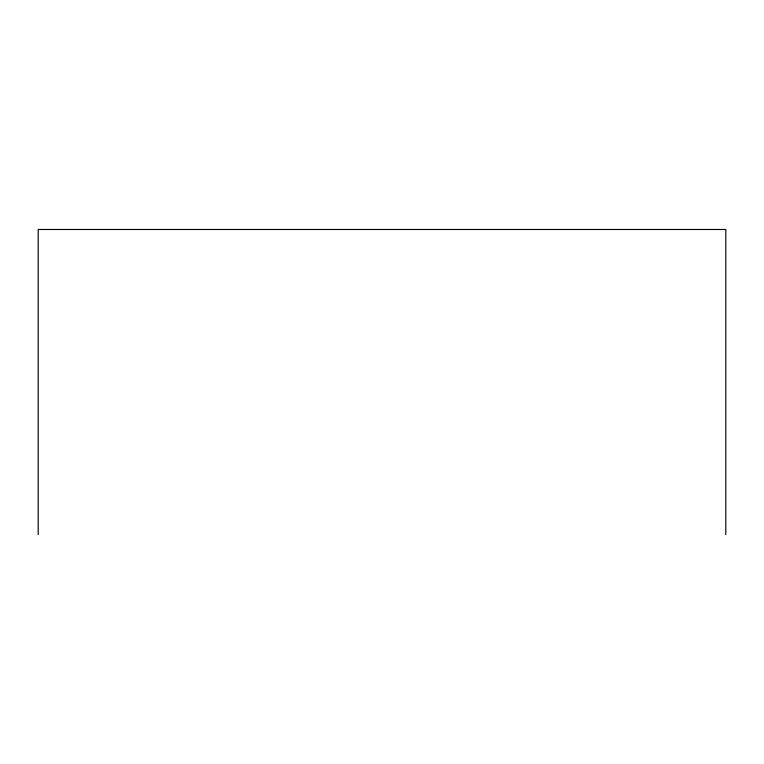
<?xml version="1.0" encoding="UTF-8"?>
<svg xmlns="http://www.w3.org/2000/svg" width="764" height="764" viewBox="0 0 764 764"><rect width="100%" height="100%" fill="white"/><g stroke="black" fill="none" stroke-linecap="round" stroke-linejoin="round"><path stroke-width="1.15" d="M725.8 534.523L725.8 229.477L38.2 229.477L38.2 534.523"/></g></svg>
